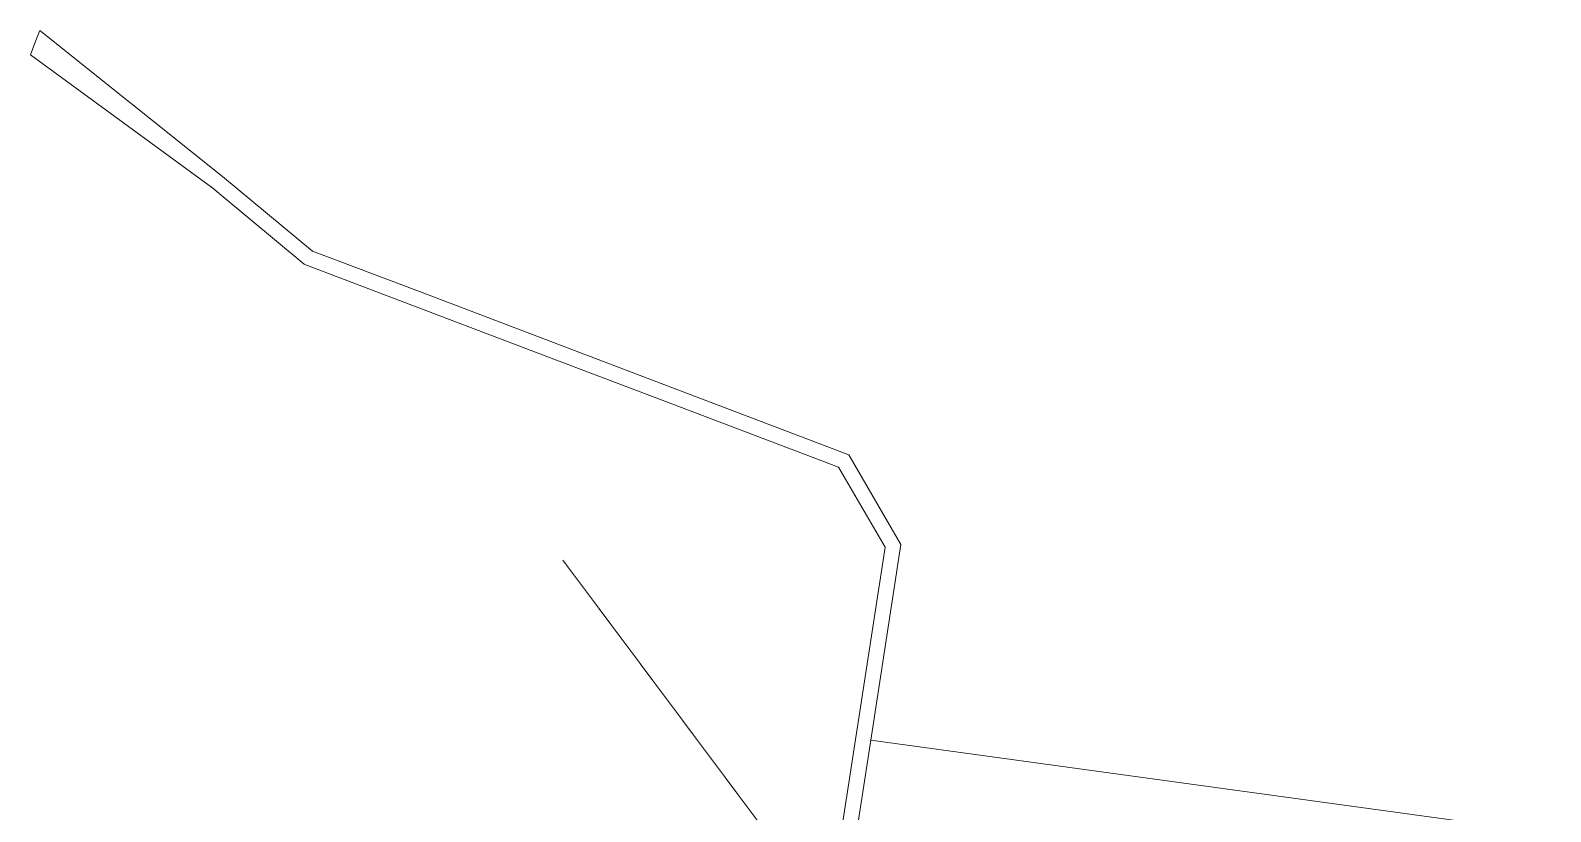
# Model space of a CAD drawing. Header units: metres. Extents: x 235893 to 241880, y 6157186 to 6160066.
# Drawn here: x 237144 to 239154, y 6159034 to 6160066 of the extents above; entities that cross this region are included whole.
import ezdxf

# ---------------------------------------------------------------- set-up
doc = ezdxf.new("R2010")
doc.units = ezdxf.units.M
doc.linetypes.add('Cable Exist OH', pattern=[1, 1, 0])
doc.layers.add('Cadastre Land Parcels_SP_EXT', color=9, linetype='Continuous', lineweight=5)
doc.layers.add('Cadastre Roads_SP_EXT', color=9, linetype='Continuous', lineweight=5)
doc.layers.add('Mains_HV_EXT', color=7, linetype='Continuous')

msp = doc.modelspace()

# ---------------------------------------------------------------- linework, layer by layer
at = {"layer": 'Cadastre Land Parcels_SP_EXT', "linetype": 'Continuous'}
msp.add_lwpolyline([(239154.2, 6159005.2), (238255.2, 6159128.3), (238221.8, 6158911.8), (238592.5, 6158418.3), (238706.2, 6158534.4), (238780.9, 6158434.1), (238973.7, 6158631.1), (239001.7, 6158831.8), (239031.1, 6158865.2), (239154.2, 6159005.2)], close=True, dxfattribs=at)
at = {"layer": 'Cadastre Roads_SP_EXT', "linetype": 'Continuous'}
msp.add_lwpolyline([(238221.8, 6158911.8), (238255.2, 6159128.3), (238295.1, 6159387), (238226.4, 6159505.3), (237950.5, 6159610), (237658.4, 6159721), (237658.4, 6159721), (237517, 6159774.6), (237397.9, 6159873.1), (237156.4, 6160066.1), (237150.4, 6160050.4), (237144, 6160033.7), (237385.2, 6159857.5), (237396.4, 6159848.2), (237506.1, 6159757.4), (237506.7, 6159756.9), (237839.6, 6159630.6), (237992, 6159572.8), (238212.6, 6159489), (238274.1, 6159383.1), (238200.7, 6158906.5)], dxfattribs=at)
at = {"layer": 'Mains_HV_EXT', "color": 7, "linetype": 'Cable Exist OH'}
msp.add_lwpolyline([(238574.2, 6158395.2), (238342.4, 6158705), (237848.2, 6159366.2)], dxfattribs=at)

doc.saveas('drawing.dxf')
